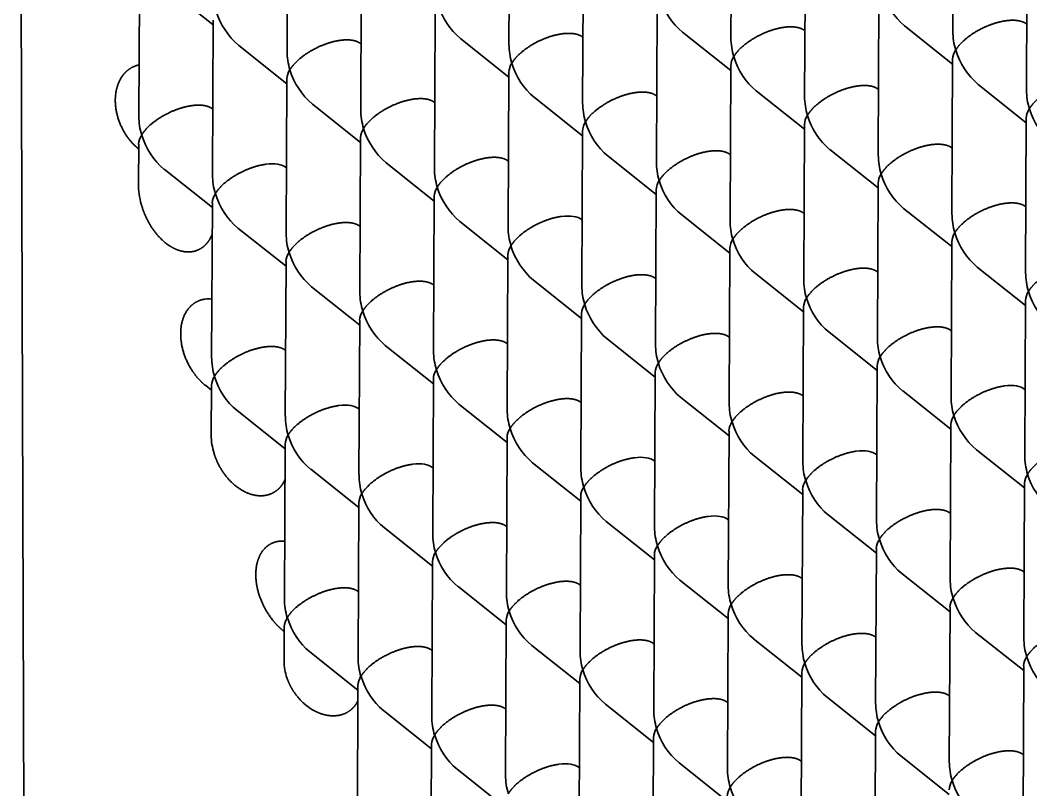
# Model space of a CAD drawing. Extents: x 23 to 587, y 4 to 413.
# Drawn here: x 414.51 to 421.05, y 128.66 to 133.64 of the extents above; entities that cross this region are included whole.
import ezdxf

# ---------------------------------------------------------------- set-up
doc = ezdxf.new("R2010")
doc.units = 0
doc.layers.get('0').update_dxf_attribs({"lineweight": 13})

# ---------------------------------------------------------------- blocks, each defined once
blk = doc.blocks.new('BLOCK6941')
at = {"color": 7, "lineweight": 35, "ltscale": 0.050027}
for p, q in [((-11.338, -16.947), (-11.347, -18.948)), ((-17.079, -17.117), (-17.088, -19.118)), ((-14.208, -17.032), (-14.218, -19.033)), ((-19.949, -17.201), (-19.959, -19.202)), ((-10.384, -17.707), (-10.394, -19.708)), ((-16.126, -17.876), (-16.135, -19.877)), ((-13.255, -17.791), (-13.265, -19.792)), ((-18.996, -17.961), (-19.006, -19.962)), ((-21.867, -18.045), (-21.876, -20.046)), ((-12.302, -18.551), (-12.312, -20.552)), ((-15.173, -18.635), (-15.182, -20.636)), ((-20.914, -18.805), (-20.923, -20.806)), ((-18.043, -18.72), (-18.053, -20.721)), ((-11.349, -19.31), (-11.358, -21.311)), ((-14.219, -19.395), (-14.229, -21.396)), ((-19.961, -19.564), (-19.97, -21.565)), ((-17.09, -19.479), (-17.1, -21.48)), ((-10.396, -20.069), (-10.405, -22.071)), ((-16.137, -20.239), (-16.147, -22.24)), ((-13.266, -20.154), (-13.276, -22.155)), ((-19.008, -20.323), (-19.017, -22.324)), ((-12.313, -20.913), (-12.323, -22.915)), ((-15.184, -20.998), (-15.194, -22.999)), ((-20.925, -21.167), (-20.935, -23.168)), ((-18.055, -21.083), (-18.064, -23.084)), ((-11.36, -21.673), (-11.37, -23.674)), ((-14.231, -21.757), (-14.24, -23.759)), ((-19.972, -21.927), (-19.982, -23.928)), ((-17.101, -21.842), (-17.111, -23.843)), ((-10.407, -22.432), (-10.417, -24.433)), ((-16.148, -22.601), (-16.158, -24.603)), ((-13.278, -22.517), (-13.287, -24.518)), ((-19.019, -22.686), (-19.029, -24.687)), ((-15.195, -23.361), (-15.205, -25.362)), ((-12.325, -23.276), (-12.334, -25.277)), ((-18.066, -23.445), (-18.075, -25.447)), ((-11.372, -24.036), (-11.381, -26.037)), ((-14.242, -24.12), (-14.252, -26.121)), ((-19.983, -24.289), (-19.993, -26.291)), ((-17.113, -24.205), (-17.122, -26.206)), ((-10.419, -24.795), (-10.428, -26.796)), ((-16.16, -24.964), (-16.169, -26.965)), ((-13.289, -24.88), (-13.299, -26.881)), ((-19.03, -25.049), (-19.04, -27.05)), ((-15.207, -25.724), (-15.216, -27.725)), ((-12.336, -25.639), (-12.346, -27.64)), ((-18.077, -25.808), (-18.087, -27.809)), ((-11.383, -26.398), (-11.393, -28.399)), ((-14.254, -26.483), (-14.263, -28.484)), ((-17.124, -26.568), (-17.134, -28.569)), ((-10.43, -27.158), (-10.439, -29.159)), ((-13.3, -27.242), (-13.31, -29.243)), ((-19.042, -27.412), (-19.051, -29.413)), ((-16.171, -27.327), (-16.181, -29.328)), ((-15.218, -28.086), (-15.228, -30.087)), ((-12.347, -28.002), (-12.357, -30.003)), ((-18.089, -28.171), (-18.098, -30.172))]:
    blk.add_line(p, q, dxfattribs=at)
at = {"color": 7, "lineweight": 35, "ltscale": 0.019884}
for p, q in [((-20.914, -18.866), (-21.536, -18.371)), ((-11.349, -19.372), (-11.971, -18.876)), ((-17.09, -19.541), (-17.712, -19.045)), ((-14.22, -19.456), (-14.842, -18.961)), ((-19.961, -19.626), (-20.583, -19.13)), ((-13.267, -20.216), (-13.889, -19.72)), ((-10.396, -20.131), (-11.018, -19.635)), ((-16.137, -20.3), (-16.759, -19.805)), ((-19.008, -20.385), (-19.63, -19.889)), ((-12.314, -20.975), (-12.936, -20.479)), ((-18.055, -21.144), (-18.677, -20.649)), ((-15.184, -21.06), (-15.806, -20.564)), ((-20.925, -21.229), (-21.547, -20.733)), ((-11.361, -21.734), (-11.983, -21.239)), ((-17.102, -21.904), (-17.724, -21.408)), ((-14.231, -21.819), (-14.853, -21.323)), ((-19.972, -21.988), (-20.594, -21.493)), ((-13.278, -22.578), (-13.9, -22.083)), ((-10.407, -22.494), (-11.03, -21.998)), ((-16.149, -22.663), (-16.771, -22.167)), ((-19.019, -22.748), (-19.641, -22.252)), ((-12.325, -23.338), (-12.947, -22.842)), ((-15.196, -23.422), (-15.818, -22.927)), ((-18.066, -23.507), (-18.688, -23.011)), ((-11.372, -24.097), (-11.994, -23.601)), ((-17.113, -24.266), (-17.735, -23.771)), ((-14.242, -24.182), (-14.865, -23.686)), ((-19.984, -24.351), (-20.606, -23.855)), ((-10.419, -24.856), (-11.041, -24.361)), ((-16.16, -25.026), (-16.782, -24.53)), ((-13.289, -24.941), (-13.911, -24.445)), ((-19.031, -25.11), (-19.653, -24.615)), ((-12.336, -25.7), (-12.958, -25.205)), ((-15.207, -25.785), (-15.829, -25.289)), ((-18.078, -25.87), (-18.7, -25.374)), ((-11.383, -26.46), (-12.005, -25.964)), ((-17.124, -26.629), (-17.747, -26.133)), ((-14.254, -26.544), (-14.876, -26.049)), ((-10.43, -27.219), (-11.052, -26.724)), ((-16.171, -27.388), (-16.793, -26.893)), ((-13.301, -27.304), (-13.923, -26.808)), ((-19.042, -27.473), (-19.664, -26.977)), ((-12.348, -28.063), (-12.97, -27.568)), ((-15.218, -28.148), (-15.84, -27.652)), ((-18.089, -28.232), (-18.711, -27.737)), ((-11.395, -28.823), (-12.017, -28.327)), ((-17.136, -28.992), (-17.758, -28.496)), ((-14.265, -28.907), (-14.887, -28.412))]:
    blk.add_line(p, q, dxfattribs=at)
at = {"color": 7, "lineweight": 35, "ltscale": 0.00016101}
for p, q in [((-13.261, -18.942), (-13.266, -18.938)), ((-10.39, -18.857), (-10.395, -18.853)), ((-16.131, -19.027), (-16.136, -19.023)), ((-19.002, -19.111), (-19.007, -19.107)), ((-12.307, -19.701), (-12.313, -19.697)), ((-18.049, -19.871), (-18.054, -19.867)), ((-15.178, -19.786), (-15.183, -19.782)), ((-20.919, -19.955), (-20.924, -19.951)), ((-11.354, -20.461), (-11.359, -20.457)), ((-17.096, -20.63), (-17.101, -20.626)), ((-14.225, -20.545), (-14.23, -20.541)), ((-19.966, -20.715), (-19.971, -20.711)), ((-13.272, -21.305), (-13.277, -21.301)), ((-10.401, -21.22), (-10.406, -21.216)), ((-16.143, -21.389), (-16.148, -21.385)), ((-19.013, -21.474), (-19.018, -21.47)), ((-12.319, -22.064), (-12.324, -22.06)), ((-15.189, -22.149), (-15.194, -22.145)), ((-18.06, -22.233), (-18.065, -22.229)), ((-11.366, -22.823), (-11.371, -22.819)), ((-17.107, -22.993), (-17.112, -22.989)), ((-14.236, -22.908), (-14.241, -22.904)), ((-19.978, -23.077), (-19.983, -23.073)), ((-10.413, -23.583), (-10.418, -23.579)), ((-16.154, -23.752), (-16.159, -23.748)), ((-13.283, -23.667), (-13.288, -23.663)), ((-19.024, -23.837), (-19.03, -23.833)), ((-12.33, -24.427), (-12.335, -24.423)), ((-15.201, -24.511), (-15.206, -24.507)), ((-18.071, -24.596), (-18.076, -24.592)), ((-11.377, -25.186), (-11.382, -25.182)), ((-17.118, -25.355), (-17.123, -25.351)), ((-14.248, -25.271), (-14.253, -25.267)), ((-10.424, -25.945), (-10.429, -25.941)), ((-16.165, -26.115), (-16.17, -26.111)), ((-13.295, -26.03), (-13.3, -26.026)), ((-19.036, -26.199), (-19.041, -26.195)), ((-12.342, -26.789), (-12.347, -26.785)), ((-15.212, -26.874), (-15.217, -26.87)), ((-18.083, -26.959), (-18.088, -26.955)), ((-11.388, -27.549), (-11.394, -27.545)), ((-14.259, -27.633), (-14.264, -27.629)), ((-17.13, -27.718), (-17.135, -27.714)), ((-10.435, -28.308), (-10.44, -28.304)), ((-16.177, -28.477), (-16.182, -28.473)), ((-13.306, -28.393), (-13.311, -28.389))]:
    blk.add_line(p, q, dxfattribs=at)
at = {"color": 7, "lineweight": 35, "ltscale": 0.000123457}
blk.add_line((-21.878, -20.47), (-21.882, -20.467), dxfattribs=at)
at = {"color": 7, "lineweight": 35, "ltscale": 0.012797}
blk.add_line((-21.878, -20.408), (-21.881, -20.92), dxfattribs=at)
at = {"color": 7, "lineweight": 35, "ltscale": 0.016027}
blk.add_line((-20.936, -23.53), (-20.94, -24.171), dxfattribs=at)
at = {"color": 7, "lineweight": 35, "ltscale": 0.002379}
blk.add_line((-20.937, -23.592), (-21.011, -23.532), dxfattribs=at)
at = {"color": 7, "lineweight": 35, "ltscale": 0.011121}
blk.add_line((-19.995, -26.652), (-19.997, -27.097), dxfattribs=at)
at = {"color": 7, "lineweight": 35, "ltscale": 0.000377047}
blk.add_line((-19.995, -26.714), (-20.007, -26.704), dxfattribs=at)
at = {"color": 7, "lineweight": 35}
for centre, radius, start, end in [((-14.257, -18.26), 0.913, 196.3619, 230.1623), ((-11.387, -18.175), 0.913, 196.3619, 230.1623), ((-19.998, -18.429), 0.913, 196.3619, 230.1623), ((-17.128, -18.344), 0.913, 196.3619, 230.1623), ((-10.51, -18.945), 0.837, 180.2046, 197.1191), ((-13.38, -19.03), 0.837, 180.2046, 197.1191), ((-19.122, -19.199), 0.837, 180.2046, 197.1191), ((-16.251, -19.115), 0.837, 180.1991, 197.116), ((-11.111, -19.324), 0.239, 146.5034, 176.6622), ((-10.433, -18.935), 0.913, 196.3619, 230.1623), ((-13.981, -19.408), 0.239, 146.5296, 176.692), ((-13.304, -19.019), 0.913, 196.3619, 230.1623), ((-19.723, -19.578), 0.239, 146.5296, 176.692), ((-19.045, -19.188), 0.913, 196.3619, 230.1623), ((-16.852, -19.493), 0.239, 146.5034, 176.6622), ((-16.175, -19.104), 0.913, 196.3594, 230.1725), ((-9.557, -19.705), 0.837, 180.2046, 197.1191), ((-12.427, -19.789), 0.837, 180.2046, 197.1191), ((-18.169, -19.959), 0.837, 180.2046, 197.1191), ((-15.298, -19.874), 0.837, 180.1991, 197.116), ((-10.158, -20.083), 0.239, 146.5296, 176.692), ((-9.48, -19.694), 0.913, 196.3619, 230.1623), ((-21.039, -20.043), 0.837, 180.2046, 197.1191), ((-15.899, -20.253), 0.239, 146.5034, 176.6622), ((-15.222, -19.863), 0.913, 196.3619, 230.1623), ((-13.028, -20.168), 0.239, 146.5296, 176.692), ((-12.351, -19.779), 0.913, 196.3619, 230.1623), ((-18.77, -20.337), 0.239, 146.5034, 176.6622), ((-18.092, -19.948), 0.913, 196.3619, 230.1623), ((-21.64, -20.422), 0.239, 146.5301, 176.6889), ((-20.963, -20.033), 0.913, 196.3594, 230.1725), ((-14.345, -20.633), 0.837, 180.2046, 197.1191), ((-11.474, -20.549), 0.837, 180.2046, 197.1191), ((-17.216, -20.718), 0.837, 180.2046, 197.1191), ((-20.086, -20.803), 0.837, 180.2046, 197.1191), ((-14.946, -21.012), 0.239, 146.5034, 176.6622), ((-14.268, -20.623), 0.913, 196.3619, 230.1623), ((-12.075, -20.927), 0.239, 146.5296, 176.692), ((-11.398, -20.538), 0.913, 196.3619, 230.1623), ((-20.89, -20.918), 0.991, 180.084, 195.6887), ((-17.816, -21.097), 0.239, 146.5034, 176.6622), ((-17.139, -20.707), 0.913, 196.3619, 230.1623), ((-20.687, -21.181), 0.239, 146.5034, 176.6622), ((-20.01, -20.792), 0.913, 196.3619, 230.1623), ((-13.392, -21.393), 0.837, 180.2046, 197.1191), ((-10.521, -21.308), 0.837, 180.1991, 197.116), ((-19.133, -21.562), 0.837, 180.1991, 197.116), ((-16.262, -21.477), 0.837, 180.2046, 197.1191), ((-11.122, -21.687), 0.239, 146.5034, 176.6622), ((-10.445, -21.297), 0.913, 196.3619, 230.1623), ((-13.993, -21.771), 0.239, 146.5034, 176.6622), ((-13.315, -21.382), 0.913, 196.3619, 230.1623), ((-19.734, -21.941), 0.239, 146.5034, 176.6622), ((-19.057, -21.551), 0.913, 196.3619, 230.1623), ((-16.863, -21.856), 0.239, 146.5296, 176.692), ((-16.186, -21.467), 0.913, 196.3619, 230.1623), ((-9.568, -22.068), 0.837, 180.2046, 197.1191), ((-12.439, -22.152), 0.837, 180.2046, 197.1191), ((-18.18, -22.321), 0.837, 180.2046, 197.1191), ((-15.309, -22.237), 0.837, 180.2046, 197.1191), ((-10.169, -22.446), 0.239, 146.5296, 176.692), ((-9.492, -22.057), 0.913, 196.3594, 230.1725), ((-20.972, -22.777), 0.367, 83.6285, 97.2515), ((-15.91, -22.615), 0.239, 146.5034, 176.6622), ((-15.233, -22.226), 0.913, 196.3619, 230.1623), ((-13.04, -22.531), 0.239, 146.5034, 176.6622), ((-12.363, -22.141), 0.913, 196.3594, 230.1725), ((-18.781, -22.7), 0.239, 146.5034, 176.6622), ((-18.104, -22.311), 0.913, 196.3594, 230.1725), ((-14.356, -22.996), 0.837, 180.2046, 197.1191), ((-11.486, -22.912), 0.837, 180.2046, 197.1191), ((-17.227, -23.081), 0.837, 180.2046, 197.1191), ((-20.097, -23.165), 0.837, 180.2046, 197.1191), ((-14.957, -23.375), 0.239, 146.5034, 176.6622), ((-14.28, -22.985), 0.913, 196.3594, 230.1725), ((-12.087, -23.29), 0.239, 146.5296, 176.692), ((-11.41, -22.901), 0.913, 196.3594, 230.1725), ((-17.828, -23.459), 0.239, 146.5034, 176.6622), ((-17.15, -23.07), 0.913, 196.3619, 230.1623), ((-20.698, -23.544), 0.239, 146.5034, 176.6622), ((-20.021, -23.155), 0.913, 196.3619, 230.1623), ((-13.403, -23.756), 0.837, 180.2046, 197.1191), ((-10.533, -23.671), 0.837, 180.2046, 197.1191), ((-16.274, -23.84), 0.837, 180.1991, 197.116), ((-11.133, -24.049), 0.239, 146.5034, 176.6622), ((-10.456, -23.66), 0.913, 196.3619, 230.1623), ((-19.144, -23.925), 0.837, 180.2046, 197.1191), ((-14.004, -24.134), 0.239, 146.5034, 176.6622), ((-13.327, -23.745), 0.913, 196.3619, 230.1623), ((-20.137, -24.169), 0.803, 180.1423, 197.4783), ((-19.745, -24.303), 0.239, 146.5296, 176.692), ((-19.068, -23.914), 0.913, 196.3594, 230.1725), ((-16.875, -24.219), 0.239, 146.5034, 176.6622), ((-16.197, -23.829), 0.913, 196.3619, 230.1623), ((-9.579, -24.43), 0.837, 180.2046, 197.1191), ((-12.45, -24.515), 0.837, 180.2046, 197.1191), ((-18.191, -24.684), 0.837, 180.2046, 197.1191), ((-15.321, -24.6), 0.837, 180.2046, 197.1191), ((-10.18, -24.809), 0.239, 146.5034, 176.6622), ((-9.503, -24.419), 0.913, 196.3619, 230.1623), ((-13.051, -24.893), 0.239, 146.5296, 176.692), ((-12.374, -24.504), 0.913, 196.3619, 230.1623), ((-18.792, -25.063), 0.239, 146.5034, 176.6622), ((-18.115, -24.673), 0.913, 196.3619, 230.1623), ((-15.922, -24.978), 0.239, 146.5034, 176.6622), ((-15.244, -24.589), 0.913, 196.3619, 230.1623), ((-11.497, -25.274), 0.837, 180.2046, 197.1191), ((-17.238, -25.444), 0.837, 180.2046, 197.1191), ((-14.368, -25.359), 0.837, 180.2046, 197.1191), ((-20.019, -25.896), 0.353, 85.2656, 97.2699), ((-14.969, -25.737), 0.239, 146.5034, 176.6622), ((-14.291, -25.348), 0.913, 196.3619, 230.1623), ((-12.098, -25.653), 0.239, 146.5034, 176.6622), ((-11.421, -25.263), 0.913, 196.3594, 230.1725), ((-17.839, -25.822), 0.239, 146.5296, 176.692), ((-17.162, -25.433), 0.913, 196.3594, 230.1725), ((-13.415, -26.118), 0.837, 180.2046, 197.1191), ((-10.544, -26.034), 0.837, 180.2046, 197.1191), ((-16.285, -26.203), 0.837, 180.2046, 197.1191), ((-19.156, -26.288), 0.837, 180.2046, 197.1191), ((-14.015, -26.497), 0.239, 146.5034, 176.6622), ((-13.338, -26.107), 0.913, 196.3619, 230.1623), ((-11.145, -26.412), 0.239, 146.5034, 176.6622), ((-10.468, -26.023), 0.913, 196.3619, 230.1623), ((-19.757, -26.666), 0.239, 146.5301, 176.6889), ((-19.079, -26.277), 0.913, 196.3619, 230.1623), ((-16.886, -26.581), 0.239, 146.5034, 176.6622), ((-16.209, -26.192), 0.913, 196.3619, 230.1623), ((-9.591, -26.793), 0.837, 180.2046, 197.1191), ((-12.461, -26.878), 0.837, 180.2046, 197.1191), ((-18.203, -27.047), 0.837, 180.2046, 197.1191), ((-15.332, -26.962), 0.837, 180.2046, 197.1191), ((-10.192, -27.171), 0.239, 146.5034, 176.6622), ((-9.514, -26.782), 0.913, 196.3619, 230.1623), ((-19.332, -27.095), 0.665, 180.2083, 199.2566), ((-13.062, -27.256), 0.239, 146.5034, 176.6622), ((-12.385, -26.867), 0.913, 196.3619, 230.1623), ((-18.804, -27.425), 0.239, 146.5034, 176.6622), ((-18.126, -27.036), 0.913, 196.3619, 230.1623), ((-15.933, -27.341), 0.239, 146.5034, 176.6622), ((-15.256, -26.951), 0.913, 196.3619, 230.1623), ((-11.508, -27.637), 0.837, 180.2046, 197.1191), ((-17.25, -27.806), 0.837, 180.2046, 197.1191), ((-14.379, -27.722), 0.837, 180.2046, 197.1191), ((-14.98, -28.1), 0.239, 146.5296, 176.692), ((-14.303, -27.711), 0.913, 196.3594, 230.1725), ((-12.109, -28.016), 0.239, 146.5034, 176.6622), ((-11.432, -27.626), 0.913, 196.3619, 230.1623), ((-17.85, -28.185), 0.239, 146.5034, 176.6622), ((-17.173, -27.795), 0.913, 196.3619, 230.1623), ((-13.426, -28.481), 0.837, 180.1991, 197.116), ((-10.555, -28.396), 0.837, 180.2046, 197.1191), ((-16.296, -28.566), 0.837, 180.2046, 197.1191), ((-14.027, -28.86), 0.239, 146.5034, 176.6622), ((-13.349, -28.47), 0.913, 196.3619, 230.1623), ((-11.156, -28.775), 0.239, 146.5034, 176.6622), ((-10.479, -28.385), 0.913, 196.3619, 230.1623)]:
    blk.add_arc(centre, radius, start, end, dxfattribs=at)
for centre in [(-20.424, -20.989), (-16.6, -21.664), (-10.871, -23.857), (-19.482, -24.111), (-12.788, -24.701), (-18.529, -24.87), (-15.659, -24.786), (-14.706, -25.545), (-16.635, -28.752)]:
    blk.add_ellipse(centre, major_axis=(0.489, 0.234), ratio=0.464922, start_param=0.221717, end_param=0.956598, dxfattribs=at)
for points, knots in [([(-11.31, -19.192), (-11.294, -19.166), (-11.275, -19.139), (-11.251, -19.112), (-11.168, -19.029), (-11.054, -18.95), (-10.961, -18.898), (-10.838, -18.848), (-10.713, -18.82), (-10.693, -18.817), (-10.674, -18.813), (-10.655, -18.811)], [0, 0, 0, 0, 0, 0, 0.437223, 0.437223, 0.437223, 1.382095, 1.382095, 1.382095, 1.555484, 1.555484, 1.555484, 1.555484, 1.555484, 1.555484]), ([(-10.395, -18.853), (-10.418, -18.835), (-10.449, -18.82), (-10.488, -18.809), (-10.546, -18.803), (-10.611, -18.806), (-10.626, -18.808), (-10.64, -18.809), (-10.655, -18.811)], [0, 0, 0, 0, 0, 0, 0.4890695, 0.4890695, 0.4890695, 0.6239272, 0.6239272, 0.6239272, 0.6239272, 0.6239272, 0.6239272]), ([(-14.181, -19.277), (-14.165, -19.25), (-14.146, -19.223), (-14.122, -19.197), (-14.039, -19.114), (-13.925, -19.034), (-13.832, -18.983), (-13.708, -18.933), (-13.583, -18.905), (-13.564, -18.901), (-13.545, -18.898), (-13.526, -18.896)], [0, 0, 0, 0, 0, 0, 0.437223, 0.437223, 0.437223, 1.382095, 1.382095, 1.382095, 1.555484, 1.555484, 1.555484, 1.555484, 1.555484, 1.555484]), ([(-13.266, -18.938), (-13.289, -18.919), (-13.32, -18.904), (-13.358, -18.894), (-13.417, -18.888), (-13.482, -18.891), (-13.496, -18.892), (-13.511, -18.894), (-13.526, -18.896)], [0, 0, 0, 0, 0, 0, 0.4890695, 0.4890695, 0.4890695, 0.6239272, 0.6239272, 0.6239272, 0.6239272, 0.6239272, 0.6239272]), ([(-19.922, -19.446), (-19.906, -19.42), (-19.887, -19.393), (-19.863, -19.366), (-19.78, -19.283), (-19.666, -19.204), (-19.573, -19.152), (-19.449, -19.102), (-19.324, -19.074), (-19.305, -19.071), (-19.286, -19.067), (-19.267, -19.065)], [0, 0, 0, 0, 0, 0, 0.437223, 0.437223, 0.437223, 1.382095, 1.382095, 1.382095, 1.555484, 1.555484, 1.555484, 1.555484, 1.555484, 1.555484]), ([(-19.007, -19.107), (-19.03, -19.089), (-19.061, -19.074), (-19.1, -19.063), (-19.158, -19.057), (-19.223, -19.06), (-19.238, -19.061), (-19.252, -19.063), (-19.267, -19.065)], [0, 0, 0, 0, 0, 0, 0.4890695, 0.4890695, 0.4890695, 0.6239272, 0.6239272, 0.6239272, 0.6239272, 0.6239272, 0.6239272]), ([(-17.051, -19.361), (-17.036, -19.335), (-17.016, -19.308), (-16.993, -19.281), (-16.91, -19.198), (-16.796, -19.119), (-16.702, -19.067), (-16.579, -19.017), (-16.454, -18.99), (-16.434, -18.986), (-16.415, -18.983), (-16.396, -18.98)], [0, 0, 0, 0, 0, 0, 0.437223, 0.437223, 0.437223, 1.382095, 1.382095, 1.382095, 1.555484, 1.555484, 1.555484, 1.555484, 1.555484, 1.555484]), ([(-16.136, -19.023), (-16.16, -19.004), (-16.191, -18.989), (-16.229, -18.978), (-16.287, -18.973), (-16.353, -18.976), (-16.367, -18.977), (-16.382, -18.978), (-16.396, -18.98)], [0, 0, 0, 0, 0, 0, 0.4890695, 0.4890695, 0.4890695, 0.6239272, 0.6239272, 0.6239272, 0.6239272, 0.6239272, 0.6239272]), ([(-21.882, -20.467), (-21.97, -20.397), (-22.043, -20.308), (-22.1, -20.21), (-22.17, -20.031), (-22.187, -19.845), (-22.184, -19.766), (-22.158, -19.639), (-22.096, -19.528), (-22.065, -19.488), (-22.01, -19.438), (-21.943, -19.404), (-21.92, -19.395), (-21.897, -19.388), (-21.874, -19.383)], [0, 0, 0, 0, 0, 0, 0.971431, 0.971431, 0.971431, 1.687273, 1.687273, 1.687273, 2.16094, 2.16094, 2.16094, 2.381883, 2.381883, 2.381883, 2.381883, 2.381883, 2.381883]), ([(-10.357, -19.951), (-10.341, -19.925), (-10.322, -19.898), (-10.298, -19.871), (-10.215, -19.788), (-10.101, -19.709), (-10.008, -19.657), (-9.884, -19.608), (-9.76, -19.58), (-9.74, -19.576), (-9.721, -19.573), (-9.702, -19.57)], [0, 0, 0, 0, 0, 0, 0.437223, 0.437223, 0.437223, 1.382095, 1.382095, 1.382095, 1.555484, 1.555484, 1.555484, 1.555484, 1.555484, 1.555484]), ([(-15.183, -19.782), (-15.207, -19.763), (-15.237, -19.748), (-15.276, -19.738), (-15.334, -19.732), (-15.4, -19.735), (-15.414, -19.736), (-15.429, -19.738), (-15.443, -19.74)], [0, 0, 0, 0, 0, 0, 0.4890695, 0.4890695, 0.4890695, 0.6239272, 0.6239272, 0.6239272, 0.6239272, 0.6239272, 0.6239272]), ([(-13.228, -20.036), (-13.212, -20.01), (-13.193, -19.983), (-13.169, -19.956), (-13.086, -19.873), (-12.972, -19.794), (-12.879, -19.742), (-12.755, -19.692), (-12.63, -19.664), (-12.611, -19.661), (-12.592, -19.657), (-12.573, -19.655)], [0, 0, 0, 0, 0, 0, 0.437223, 0.437223, 0.437223, 1.382095, 1.382095, 1.382095, 1.555484, 1.555484, 1.555484, 1.555484, 1.555484, 1.555484]), ([(-12.313, -19.697), (-12.336, -19.679), (-12.367, -19.664), (-12.405, -19.653), (-12.464, -19.647), (-12.529, -19.65), (-12.543, -19.652), (-12.558, -19.653), (-12.573, -19.655)], [0, 0, 0, 0, 0, 0, 0.4890695, 0.4890695, 0.4890695, 0.6239272, 0.6239272, 0.6239272, 0.6239272, 0.6239272, 0.6239272]), ([(-18.969, -20.205), (-18.953, -20.179), (-18.934, -20.152), (-18.91, -20.125), (-18.827, -20.042), (-18.713, -19.963), (-18.62, -19.911), (-18.496, -19.861), (-18.371, -19.834), (-18.352, -19.83), (-18.333, -19.827), (-18.314, -19.824)], [0, 0, 0, 0, 0, 0, 0.437223, 0.437223, 0.437223, 1.382095, 1.382095, 1.382095, 1.555484, 1.555484, 1.555484, 1.555484, 1.555484, 1.555484]), ([(-18.054, -19.867), (-18.077, -19.848), (-18.108, -19.833), (-18.147, -19.822), (-18.205, -19.817), (-18.27, -19.82), (-18.285, -19.821), (-18.299, -19.822), (-18.314, -19.824)], [0, 0, 0, 0, 0, 0, 0.4890695, 0.4890695, 0.4890695, 0.6239272, 0.6239272, 0.6239272, 0.6239272, 0.6239272, 0.6239272]), ([(-16.098, -20.121), (-16.083, -20.094), (-16.063, -20.067), (-16.04, -20.041), (-15.957, -19.958), (-15.843, -19.878), (-15.749, -19.827), (-15.626, -19.777), (-15.501, -19.749), (-15.481, -19.745), (-15.462, -19.742), (-15.443, -19.74)], [0, 0, 0, 0, 0, 0, 0.437223, 0.437223, 0.437223, 1.382095, 1.382095, 1.382095, 1.555484, 1.555484, 1.555484, 1.555484, 1.555484, 1.555484]), ([(-21.84, -20.29), (-21.824, -20.264), (-21.804, -20.237), (-21.781, -20.21), (-21.698, -20.127), (-21.584, -20.048), (-21.491, -19.996), (-21.367, -19.946), (-21.242, -19.918), (-21.223, -19.915), (-21.203, -19.911), (-21.184, -19.909)], [0, 0, 0, 0, 0, 0, 0.437223, 0.437223, 0.437223, 1.382095, 1.382095, 1.382095, 1.555484, 1.555484, 1.555484, 1.555484, 1.555484, 1.555484]), ([(-20.924, -19.951), (-20.948, -19.933), (-20.979, -19.918), (-21.017, -19.907), (-21.076, -19.901), (-21.141, -19.904), (-21.155, -19.905), (-21.17, -19.907), (-21.184, -19.909)], [0, 0, 0, 0, 0, 0, 0.4890695, 0.4890695, 0.4890695, 0.6239272, 0.6239272, 0.6239272, 0.6239272, 0.6239272, 0.6239272]), ([(-15.145, -20.88), (-15.129, -20.854), (-15.11, -20.827), (-15.086, -20.8), (-15.003, -20.717), (-14.889, -20.638), (-14.796, -20.586), (-14.673, -20.536), (-14.548, -20.508), (-14.528, -20.505), (-14.509, -20.501), (-14.49, -20.499)], [0, 0, 0, 0, 0, 0, 0.437223, 0.437223, 0.437223, 1.382095, 1.382095, 1.382095, 1.555484, 1.555484, 1.555484, 1.555484, 1.555484, 1.555484]), ([(-14.23, -20.541), (-14.253, -20.523), (-14.284, -20.508), (-14.323, -20.497), (-14.381, -20.491), (-14.447, -20.494), (-14.461, -20.496), (-14.475, -20.497), (-14.49, -20.499)], [0, 0, 0, 0, 0, 0, 0.4890695, 0.4890695, 0.4890695, 0.6239272, 0.6239272, 0.6239272, 0.6239272, 0.6239272, 0.6239272]), ([(-12.275, -20.795), (-12.259, -20.769), (-12.24, -20.742), (-12.216, -20.715), (-12.133, -20.632), (-12.019, -20.553), (-11.926, -20.501), (-11.802, -20.452), (-11.677, -20.424), (-11.658, -20.42), (-11.638, -20.417), (-11.62, -20.414)], [0, 0, 0, 0, 0, 0, 0.437223, 0.437223, 0.437223, 1.382095, 1.382095, 1.382095, 1.555484, 1.555484, 1.555484, 1.555484, 1.555484, 1.555484]), ([(-11.359, -20.457), (-11.383, -20.438), (-11.414, -20.423), (-11.452, -20.413), (-11.511, -20.407), (-11.576, -20.41), (-11.59, -20.411), (-11.605, -20.412), (-11.62, -20.414)], [0, 0, 0, 0, 0, 0, 0.4890695, 0.4890695, 0.4890695, 0.6239272, 0.6239272, 0.6239272, 0.6239272, 0.6239272, 0.6239272]), ([(-18.016, -20.965), (-18, -20.938), (-17.981, -20.911), (-17.957, -20.885), (-17.874, -20.802), (-17.76, -20.722), (-17.667, -20.671), (-17.543, -20.621), (-17.418, -20.593), (-17.399, -20.589), (-17.38, -20.586), (-17.361, -20.584)], [0, 0, 0, 0, 0, 0, 0.437223, 0.437223, 0.437223, 1.382095, 1.382095, 1.382095, 1.555484, 1.555484, 1.555484, 1.555484, 1.555484, 1.555484]), ([(-17.101, -20.626), (-17.124, -20.607), (-17.155, -20.592), (-17.193, -20.582), (-17.252, -20.576), (-17.317, -20.579), (-17.331, -20.58), (-17.346, -20.582), (-17.361, -20.584)], [0, 0, 0, 0, 0, 0, 0.4890695, 0.4890695, 0.4890695, 0.6239272, 0.6239272, 0.6239272, 0.6239272, 0.6239272, 0.6239272]), ([(-20.886, -21.049), (-20.871, -21.023), (-20.851, -20.996), (-20.828, -20.969), (-20.745, -20.886), (-20.631, -20.807), (-20.537, -20.755), (-20.414, -20.705), (-20.289, -20.678), (-20.269, -20.674), (-20.25, -20.671), (-20.231, -20.668)], [0, 0, 0, 0, 0, 0, 0.437223, 0.437223, 0.437223, 1.382095, 1.382095, 1.382095, 1.555484, 1.555484, 1.555484, 1.555484, 1.555484, 1.555484]), ([(-11.322, -21.555), (-11.306, -21.528), (-11.286, -21.502), (-11.263, -21.475), (-11.18, -21.392), (-11.066, -21.312), (-10.973, -21.261), (-10.849, -21.211), (-10.724, -21.183), (-10.705, -21.179), (-10.685, -21.176), (-10.666, -21.174)], [0, 0, 0, 0, 0, 0, 0.437223, 0.437223, 0.437223, 1.382095, 1.382095, 1.382095, 1.555484, 1.555484, 1.555484, 1.555484, 1.555484, 1.555484]), ([(-10.406, -21.216), (-10.43, -21.197), (-10.461, -21.182), (-10.499, -21.172), (-10.558, -21.166), (-10.623, -21.169), (-10.637, -21.17), (-10.652, -21.172), (-10.666, -21.174)], [0, 0, 0, 0, 0, 0, 0.4890695, 0.4890695, 0.4890695, 0.6239272, 0.6239272, 0.6239272, 0.6239272, 0.6239272, 0.6239272]), ([(-21.844, -21.186), (-21.816, -21.289), (-21.774, -21.389), (-21.72, -21.485), (-21.619, -21.62), (-21.486, -21.723), (-21.437, -21.753), (-21.372, -21.782), (-21.304, -21.796), (-21.29, -21.799), (-21.263, -21.802), (-21.236, -21.803), (-21.222, -21.803), (-21.191, -21.801), (-21.16, -21.795), (-21.143, -21.79), (-21.087, -21.77), (-21.037, -21.737), (-21.007, -21.708), (-20.972, -21.664), (-20.945, -21.615), (-20.939, -21.602), (-20.933, -21.589), (-20.927, -21.575)], [0, 0, 0, 0, 0, 0, 0.960415, 0.960415, 0.960415, 1.447962, 1.447962, 1.447962, 1.57018, 1.57018, 1.57018, 1.692397, 1.692397, 1.692397, 1.85259, 1.85259, 1.85259, 2.24493, 2.24493, 2.24493, 2.384807, 2.384807, 2.384807, 2.384807, 2.384807, 2.384807]), ([(-14.192, -21.639), (-14.176, -21.613), (-14.157, -21.586), (-14.133, -21.559), (-14.05, -21.476), (-13.936, -21.397), (-13.843, -21.345), (-13.72, -21.296), (-13.595, -21.268), (-13.575, -21.264), (-13.556, -21.261), (-13.537, -21.258)], [0, 0, 0, 0, 0, 0, 0.437223, 0.437223, 0.437223, 1.382095, 1.382095, 1.382095, 1.555484, 1.555484, 1.555484, 1.555484, 1.555484, 1.555484]), ([(-13.277, -21.301), (-13.3, -21.282), (-13.331, -21.267), (-13.37, -21.257), (-13.428, -21.251), (-13.493, -21.254), (-13.508, -21.255), (-13.522, -21.256), (-13.537, -21.258)], [0, 0, 0, 0, 0, 0, 0.4890695, 0.4890695, 0.4890695, 0.6239272, 0.6239272, 0.6239272, 0.6239272, 0.6239272, 0.6239272]), ([(-19.933, -21.809), (-19.918, -21.782), (-19.898, -21.755), (-19.875, -21.729), (-19.792, -21.646), (-19.678, -21.566), (-19.584, -21.515), (-19.461, -21.465), (-19.336, -21.437), (-19.316, -21.433), (-19.297, -21.43), (-19.278, -21.428)], [0, 0, 0, 0, 0, 0, 0.437223, 0.437223, 0.437223, 1.382095, 1.382095, 1.382095, 1.555484, 1.555484, 1.555484, 1.555484, 1.555484, 1.555484]), ([(-19.018, -21.47), (-19.042, -21.451), (-19.073, -21.436), (-19.111, -21.426), (-19.169, -21.42), (-19.235, -21.423), (-19.249, -21.424), (-19.264, -21.426), (-19.278, -21.428)], [0, 0, 0, 0, 0, 0, 0.4890695, 0.4890695, 0.4890695, 0.6239272, 0.6239272, 0.6239272, 0.6239272, 0.6239272, 0.6239272]), ([(-17.063, -21.724), (-17.047, -21.698), (-17.028, -21.671), (-17.004, -21.644), (-16.921, -21.561), (-16.807, -21.482), (-16.714, -21.43), (-16.59, -21.38), (-16.465, -21.352), (-16.446, -21.349), (-16.427, -21.345), (-16.408, -21.343)], [0, 0, 0, 0, 0, 0, 0.437223, 0.437223, 0.437223, 1.382095, 1.382095, 1.382095, 1.555484, 1.555484, 1.555484, 1.555484, 1.555484, 1.555484]), ([(-10.369, -22.314), (-10.353, -22.288), (-10.333, -22.261), (-10.31, -22.234), (-10.227, -22.151), (-10.113, -22.072), (-10.019, -22.02), (-9.896, -21.97), (-9.771, -21.942), (-9.752, -21.939), (-9.732, -21.936), (-9.713, -21.933)], [0, 0, 0, 0, 0, 0, 0.437223, 0.437223, 0.437223, 1.382095, 1.382095, 1.382095, 1.555484, 1.555484, 1.555484, 1.555484, 1.555484, 1.555484]), ([(-13.239, -22.399), (-13.223, -22.372), (-13.204, -22.346), (-13.18, -22.319), (-13.097, -22.236), (-12.983, -22.156), (-12.89, -22.105), (-12.766, -22.055), (-12.641, -22.027), (-12.622, -22.023), (-12.603, -22.02), (-12.584, -22.018)], [0, 0, 0, 0, 0, 0, 0.437223, 0.437223, 0.437223, 1.382095, 1.382095, 1.382095, 1.555484, 1.555484, 1.555484, 1.555484, 1.555484, 1.555484]), ([(-12.324, -22.06), (-12.347, -22.041), (-12.378, -22.026), (-12.417, -22.016), (-12.475, -22.01), (-12.54, -22.013), (-12.555, -22.014), (-12.569, -22.016), (-12.584, -22.018)], [0, 0, 0, 0, 0, 0, 0.4890695, 0.4890695, 0.4890695, 0.6239272, 0.6239272, 0.6239272, 0.6239272, 0.6239272, 0.6239272]), ([(-18.98, -22.568), (-18.965, -22.542), (-18.945, -22.515), (-18.922, -22.488), (-18.839, -22.405), (-18.724, -22.326), (-18.631, -22.274), (-18.508, -22.224), (-18.383, -22.196), (-18.363, -22.193), (-18.344, -22.189), (-18.325, -22.187)], [0, 0, 0, 0, 0, 0, 0.437223, 0.437223, 0.437223, 1.382095, 1.382095, 1.382095, 1.555484, 1.555484, 1.555484, 1.555484, 1.555484, 1.555484]), ([(-18.065, -22.229), (-18.088, -22.211), (-18.119, -22.196), (-18.158, -22.185), (-18.216, -22.179), (-18.282, -22.182), (-18.296, -22.184), (-18.31, -22.185), (-18.325, -22.187)], [0, 0, 0, 0, 0, 0, 0.4890695, 0.4890695, 0.4890695, 0.6239272, 0.6239272, 0.6239272, 0.6239272, 0.6239272, 0.6239272]), ([(-16.11, -22.483), (-16.094, -22.457), (-16.075, -22.43), (-16.051, -22.403), (-15.968, -22.32), (-15.854, -22.241), (-15.761, -22.189), (-15.637, -22.14), (-15.512, -22.112), (-15.493, -22.108), (-15.474, -22.105), (-15.455, -22.102)], [0, 0, 0, 0, 0, 0, 0.437223, 0.437223, 0.437223, 1.382095, 1.382095, 1.382095, 1.555484, 1.555484, 1.555484, 1.555484, 1.555484, 1.555484]), ([(-15.194, -22.145), (-15.218, -22.126), (-15.249, -22.111), (-15.287, -22.101), (-15.346, -22.095), (-15.411, -22.098), (-15.425, -22.099), (-15.44, -22.1), (-15.455, -22.102)], [0, 0, 0, 0, 0, 0, 0.4890695, 0.4890695, 0.4890695, 0.6239272, 0.6239272, 0.6239272, 0.6239272, 0.6239272, 0.6239272]), ([(-21.011, -23.532), (-21.081, -23.477), (-21.142, -23.41), (-21.194, -23.338), (-21.291, -23.161), (-21.338, -22.97), (-21.347, -22.86), (-21.331, -22.696), (-21.256, -22.557), (-21.224, -22.515), (-21.166, -22.463), (-21.093, -22.43), (-21.069, -22.422), (-21.044, -22.416), (-21.019, -22.413)], [0, 0, 0, 0, 0, 0, 0.77496, 0.77496, 0.77496, 1.784409, 1.784409, 1.784409, 2.284246, 2.284246, 2.284246, 2.519532, 2.519532, 2.519532, 2.519532, 2.519532, 2.519532]), ([(-15.157, -23.243), (-15.141, -23.216), (-15.121, -23.19), (-15.098, -23.163), (-15.015, -23.08), (-14.901, -23), (-14.808, -22.949), (-14.684, -22.899), (-14.559, -22.871), (-14.54, -22.867), (-14.52, -22.864), (-14.502, -22.862)], [0, 0, 0, 0, 0, 0, 0.437223, 0.437223, 0.437223, 1.382095, 1.382095, 1.382095, 1.555484, 1.555484, 1.555484, 1.555484, 1.555484, 1.555484]), ([(-14.241, -22.904), (-14.265, -22.885), (-14.296, -22.87), (-14.334, -22.86), (-14.393, -22.854), (-14.458, -22.857), (-14.472, -22.858), (-14.487, -22.86), (-14.502, -22.862)], [0, 0, 0, 0, 0, 0, 0.4890695, 0.4890695, 0.4890695, 0.6239272, 0.6239272, 0.6239272, 0.6239272, 0.6239272, 0.6239272]), ([(-12.286, -23.158), (-12.27, -23.132), (-12.251, -23.105), (-12.227, -23.078), (-12.144, -22.995), (-12.03, -22.916), (-11.937, -22.864), (-11.813, -22.814), (-11.688, -22.786), (-11.669, -22.783), (-11.65, -22.78), (-11.631, -22.777)], [0, 0, 0, 0, 0, 0, 0.437223, 0.437223, 0.437223, 1.382095, 1.382095, 1.382095, 1.555484, 1.555484, 1.555484, 1.555484, 1.555484, 1.555484]), ([(-11.371, -22.819), (-11.394, -22.801), (-11.425, -22.786), (-11.464, -22.775), (-11.522, -22.769), (-11.587, -22.773), (-11.602, -22.774), (-11.616, -22.775), (-11.631, -22.777)], [0, 0, 0, 0, 0, 0, 0.4890695, 0.4890695, 0.4890695, 0.6239272, 0.6239272, 0.6239272, 0.6239272, 0.6239272, 0.6239272]), ([(-18.027, -23.327), (-18.011, -23.301), (-17.992, -23.274), (-17.968, -23.247), (-17.885, -23.164), (-17.771, -23.085), (-17.678, -23.033), (-17.555, -22.984), (-17.43, -22.956), (-17.41, -22.952), (-17.391, -22.949), (-17.372, -22.946)], [0, 0, 0, 0, 0, 0, 0.437223, 0.437223, 0.437223, 1.382095, 1.382095, 1.382095, 1.555484, 1.555484, 1.555484, 1.555484, 1.555484, 1.555484]), ([(-17.112, -22.989), (-17.135, -22.97), (-17.166, -22.955), (-17.205, -22.945), (-17.263, -22.939), (-17.328, -22.942), (-17.343, -22.943), (-17.357, -22.944), (-17.372, -22.946)], [0, 0, 0, 0, 0, 0, 0.4890695, 0.4890695, 0.4890695, 0.6239272, 0.6239272, 0.6239272, 0.6239272, 0.6239272, 0.6239272]), ([(-20.898, -23.412), (-20.882, -23.386), (-20.863, -23.359), (-20.839, -23.332), (-20.756, -23.249), (-20.642, -23.17), (-20.549, -23.118), (-20.425, -23.068), (-20.3, -23.04), (-20.281, -23.037), (-20.262, -23.033), (-20.243, -23.031)], [0, 0, 0, 0, 0, 0, 0.437223, 0.437223, 0.437223, 1.382095, 1.382095, 1.382095, 1.555484, 1.555484, 1.555484, 1.555484, 1.555484, 1.555484]), ([(-19.983, -23.073), (-20.006, -23.055), (-20.037, -23.04), (-20.075, -23.029), (-20.134, -23.023), (-20.199, -23.026), (-20.213, -23.028), (-20.228, -23.029), (-20.243, -23.031)], [0, 0, 0, 0, 0, 0, 0.4890695, 0.4890695, 0.4890695, 0.6239272, 0.6239272, 0.6239272, 0.6239272, 0.6239272, 0.6239272]), ([(-14.204, -24.002), (-14.188, -23.976), (-14.168, -23.949), (-14.145, -23.922), (-14.062, -23.839), (-13.948, -23.76), (-13.854, -23.708), (-13.731, -23.658), (-13.606, -23.63), (-13.587, -23.627), (-13.567, -23.624), (-13.548, -23.621)], [0, 0, 0, 0, 0, 0, 0.437223, 0.437223, 0.437223, 1.382095, 1.382095, 1.382095, 1.555484, 1.555484, 1.555484, 1.555484, 1.555484, 1.555484]), ([(-13.288, -23.663), (-13.312, -23.645), (-13.343, -23.63), (-13.381, -23.619), (-13.44, -23.613), (-13.505, -23.617), (-13.519, -23.618), (-13.534, -23.619), (-13.548, -23.621)], [0, 0, 0, 0, 0, 0, 0.4890695, 0.4890695, 0.4890695, 0.6239272, 0.6239272, 0.6239272, 0.6239272, 0.6239272, 0.6239272]), ([(-11.333, -23.917), (-11.317, -23.891), (-11.298, -23.864), (-11.274, -23.838), (-11.191, -23.754), (-11.077, -23.675), (-10.984, -23.624), (-10.86, -23.574), (-10.735, -23.546), (-10.716, -23.542), (-10.697, -23.539), (-10.678, -23.536)], [0, 0, 0, 0, 0, 0, 0.437223, 0.437223, 0.437223, 1.382095, 1.382095, 1.382095, 1.555484, 1.555484, 1.555484, 1.555484, 1.555484, 1.555484]), ([(-19.945, -24.171), (-19.929, -24.145), (-19.91, -24.118), (-19.886, -24.091), (-19.803, -24.008), (-19.689, -23.929), (-19.596, -23.877), (-19.472, -23.828), (-19.347, -23.8), (-19.328, -23.796), (-19.309, -23.793), (-19.29, -23.79)], [0, 0, 0, 0, 0, 0, 0.437223, 0.437223, 0.437223, 1.382095, 1.382095, 1.382095, 1.555484, 1.555484, 1.555484, 1.555484, 1.555484, 1.555484]), ([(-17.074, -24.087), (-17.058, -24.06), (-17.039, -24.034), (-17.015, -24.007), (-16.932, -23.924), (-16.818, -23.844), (-16.725, -23.793), (-16.601, -23.743), (-16.476, -23.715), (-16.457, -23.711), (-16.438, -23.708), (-16.419, -23.706)], [0, 0, 0, 0, 0, 0, 0.437223, 0.437223, 0.437223, 1.382095, 1.382095, 1.382095, 1.555484, 1.555484, 1.555484, 1.555484, 1.555484, 1.555484]), ([(-16.159, -23.748), (-16.182, -23.729), (-16.213, -23.714), (-16.252, -23.704), (-16.31, -23.698), (-16.375, -23.701), (-16.39, -23.702), (-16.404, -23.704), (-16.419, -23.706)], [0, 0, 0, 0, 0, 0, 0.4890695, 0.4890695, 0.4890695, 0.6239272, 0.6239272, 0.6239272, 0.6239272, 0.6239272, 0.6239272]), ([(-10.38, -24.677), (-10.364, -24.651), (-10.345, -24.624), (-10.321, -24.597), (-10.238, -24.514), (-10.124, -24.434), (-10.031, -24.383), (-9.907, -24.333), (-9.782, -24.305), (-9.763, -24.301), (-9.744, -24.298), (-9.725, -24.296)], [0, 0, 0, 0, 0, 0, 0.437223, 0.437223, 0.437223, 1.382095, 1.382095, 1.382095, 1.555484, 1.555484, 1.555484, 1.555484, 1.555484, 1.555484]), ([(-20.903, -24.41), (-20.873, -24.506), (-20.83, -24.599), (-20.773, -24.687), (-20.667, -24.809), (-20.531, -24.896), (-20.482, -24.921), (-20.405, -24.948), (-20.325, -24.958), (-20.299, -24.959), (-20.247, -24.956), (-20.197, -24.944), (-20.173, -24.936), (-20.129, -24.915), (-20.089, -24.887), (-20.071, -24.872), (-20.04, -24.84), (-20.015, -24.804), (-20.004, -24.786), (-19.994, -24.767), (-19.986, -24.748)], [0, 0, 0, 0, 0, 0, 0.920103, 0.920103, 0.920103, 1.388189, 1.388189, 1.388189, 1.622575, 1.622575, 1.622575, 1.855178, 1.855178, 1.855178, 2.082922, 2.082922, 2.082922, 2.287444, 2.287444, 2.287444, 2.287444, 2.287444, 2.287444]), ([(-13.25, -24.761), (-13.235, -24.735), (-13.215, -24.708), (-13.192, -24.682), (-13.109, -24.598), (-12.995, -24.519), (-12.901, -24.468), (-12.778, -24.418), (-12.653, -24.39), (-12.633, -24.386), (-12.614, -24.383), (-12.595, -24.38)], [0, 0, 0, 0, 0, 0, 0.437223, 0.437223, 0.437223, 1.382095, 1.382095, 1.382095, 1.555484, 1.555484, 1.555484, 1.555484, 1.555484, 1.555484]), ([(-18.992, -24.931), (-18.976, -24.904), (-18.957, -24.878), (-18.933, -24.851), (-18.85, -24.768), (-18.736, -24.688), (-18.643, -24.637), (-18.519, -24.587), (-18.394, -24.559), (-18.375, -24.555), (-18.355, -24.552), (-18.337, -24.55)], [0, 0, 0, 0, 0, 0, 0.437223, 0.437223, 0.437223, 1.382095, 1.382095, 1.382095, 1.555484, 1.555484, 1.555484, 1.555484, 1.555484, 1.555484]), ([(-16.121, -24.846), (-16.105, -24.82), (-16.086, -24.793), (-16.062, -24.766), (-15.979, -24.683), (-15.865, -24.604), (-15.772, -24.552), (-15.648, -24.502), (-15.523, -24.474), (-15.504, -24.471), (-15.485, -24.468), (-15.466, -24.465)], [0, 0, 0, 0, 0, 0, 0.437223, 0.437223, 0.437223, 1.382095, 1.382095, 1.382095, 1.555484, 1.555484, 1.555484, 1.555484, 1.555484, 1.555484]), ([(-15.168, -25.605), (-15.152, -25.579), (-15.133, -25.552), (-15.109, -25.526), (-15.026, -25.442), (-14.912, -25.363), (-14.819, -25.312), (-14.695, -25.262), (-14.57, -25.234), (-14.551, -25.23), (-14.532, -25.227), (-14.513, -25.224)], [0, 0, 0, 0, 0, 0, 0.437223, 0.437223, 0.437223, 1.382095, 1.382095, 1.382095, 1.555484, 1.555484, 1.555484, 1.555484, 1.555484, 1.555484]), ([(-12.297, -25.521), (-12.282, -25.495), (-12.262, -25.468), (-12.239, -25.441), (-12.156, -25.358), (-12.042, -25.278), (-11.948, -25.227), (-11.825, -25.177), (-11.7, -25.149), (-11.68, -25.145), (-11.661, -25.142), (-11.642, -25.14)], [0, 0, 0, 0, 0, 0, 0.437223, 0.437223, 0.437223, 1.382095, 1.382095, 1.382095, 1.555484, 1.555484, 1.555484, 1.555484, 1.555484, 1.555484]), ([(-11.382, -25.182), (-11.406, -25.163), (-11.436, -25.148), (-11.475, -25.138), (-11.533, -25.132), (-11.599, -25.135), (-11.613, -25.136), (-11.628, -25.138), (-11.642, -25.14)], [0, 0, 0, 0, 0, 0, 0.4890695, 0.4890695, 0.4890695, 0.6239272, 0.6239272, 0.6239272, 0.6239272, 0.6239272, 0.6239272]), ([(-18.039, -25.69), (-18.023, -25.664), (-18.003, -25.637), (-17.98, -25.61), (-17.897, -25.527), (-17.783, -25.448), (-17.69, -25.396), (-17.566, -25.346), (-17.441, -25.318), (-17.422, -25.315), (-17.402, -25.312), (-17.383, -25.309)], [0, 0, 0, 0, 0, 0, 0.437223, 0.437223, 0.437223, 1.382095, 1.382095, 1.382095, 1.555484, 1.555484, 1.555484, 1.555484, 1.555484, 1.555484]), ([(-17.123, -25.351), (-17.147, -25.333), (-17.178, -25.318), (-17.216, -25.307), (-17.275, -25.301), (-17.34, -25.305), (-17.354, -25.306), (-17.369, -25.307), (-17.383, -25.309)], [0, 0, 0, 0, 0, 0, 0.4890695, 0.4890695, 0.4890695, 0.6239272, 0.6239272, 0.6239272, 0.6239272, 0.6239272, 0.6239272]), ([(-20.007, -26.704), (-20.056, -26.665), (-20.101, -26.622), (-20.141, -26.575), (-20.249, -26.429), (-20.321, -26.267), (-20.353, -26.157), (-20.376, -25.989), (-20.35, -25.828), (-20.335, -25.776), (-20.292, -25.679), (-20.218, -25.602), (-20.172, -25.572), (-20.12, -25.553), (-20.064, -25.545)], [0, 0, 0, 0, 0, 0, 0.544782, 0.544782, 0.544782, 1.61033, 1.61033, 1.61033, 2.132179, 2.132179, 2.132179, 2.643686, 2.643686, 2.643686, 2.643686, 2.643686, 2.643686]), ([(-14.215, -26.365), (-14.199, -26.339), (-14.18, -26.312), (-14.156, -26.285), (-14.073, -26.202), (-13.959, -26.122), (-13.866, -26.071), (-13.742, -26.021), (-13.617, -25.993), (-13.598, -25.989), (-13.579, -25.986), (-13.56, -25.984)], [0, 0, 0, 0, 0, 0, 0.437223, 0.437223, 0.437223, 1.382095, 1.382095, 1.382095, 1.555484, 1.555484, 1.555484, 1.555484, 1.555484, 1.555484]), ([(-13.3, -26.026), (-13.323, -26.007), (-13.354, -25.992), (-13.392, -25.982), (-13.451, -25.976), (-13.516, -25.979), (-13.531, -25.98), (-13.545, -25.982), (-13.56, -25.984)], [0, 0, 0, 0, 0, 0, 0.4890695, 0.4890695, 0.4890695, 0.6239272, 0.6239272, 0.6239272, 0.6239272, 0.6239272, 0.6239272]), ([(-11.344, -26.28), (-11.329, -26.254), (-11.309, -26.227), (-11.286, -26.2), (-11.203, -26.117), (-11.088, -26.038), (-10.995, -25.986), (-10.872, -25.936), (-10.747, -25.908), (-10.727, -25.905), (-10.708, -25.902), (-10.689, -25.899)], [0, 0, 0, 0, 0, 0, 0.437223, 0.437223, 0.437223, 1.382095, 1.382095, 1.382095, 1.555484, 1.555484, 1.555484, 1.555484, 1.555484, 1.555484]), ([(-10.429, -25.941), (-10.452, -25.923), (-10.483, -25.908), (-10.522, -25.897), (-10.58, -25.891), (-10.646, -25.895), (-10.66, -25.896), (-10.674, -25.897), (-10.689, -25.899)], [0, 0, 0, 0, 0, 0, 0.4890695, 0.4890695, 0.4890695, 0.6239272, 0.6239272, 0.6239272, 0.6239272, 0.6239272, 0.6239272]), ([(-17.086, -26.449), (-17.07, -26.423), (-17.05, -26.396), (-17.027, -26.37), (-16.944, -26.286), (-16.83, -26.207), (-16.736, -26.156), (-16.613, -26.106), (-16.488, -26.078), (-16.469, -26.074), (-16.449, -26.071), (-16.43, -26.068)], [0, 0, 0, 0, 0, 0, 0.437223, 0.437223, 0.437223, 1.382095, 1.382095, 1.382095, 1.555484, 1.555484, 1.555484, 1.555484, 1.555484, 1.555484]), ([(-16.17, -26.111), (-16.194, -26.092), (-16.225, -26.077), (-16.263, -26.067), (-16.322, -26.061), (-16.387, -26.064), (-16.401, -26.065), (-16.416, -26.067), (-16.43, -26.068)], [0, 0, 0, 0, 0, 0, 0.4890695, 0.4890695, 0.4890695, 0.6239272, 0.6239272, 0.6239272, 0.6239272, 0.6239272, 0.6239272]), ([(-19.956, -26.534), (-19.94, -26.508), (-19.921, -26.481), (-19.897, -26.454), (-19.814, -26.371), (-19.7, -26.292), (-19.607, -26.24), (-19.483, -26.19), (-19.358, -26.162), (-19.339, -26.159), (-19.32, -26.156), (-19.301, -26.153)], [0, 0, 0, 0, 0, 0, 0.437223, 0.437223, 0.437223, 1.382095, 1.382095, 1.382095, 1.555484, 1.555484, 1.555484, 1.555484, 1.555484, 1.555484]), ([(-19.041, -26.195), (-19.064, -26.177), (-19.095, -26.162), (-19.134, -26.151), (-19.192, -26.145), (-19.257, -26.149), (-19.272, -26.15), (-19.286, -26.151), (-19.301, -26.153)], [0, 0, 0, 0, 0, 0, 0.4890695, 0.4890695, 0.4890695, 0.6239272, 0.6239272, 0.6239272, 0.6239272, 0.6239272, 0.6239272]), ([(-10.391, -27.039), (-10.375, -27.013), (-10.356, -26.986), (-10.332, -26.96), (-10.249, -26.876), (-10.135, -26.797), (-10.042, -26.746), (-9.919, -26.696), (-9.794, -26.668), (-9.774, -26.664), (-9.755, -26.661), (-9.736, -26.659)], [0, 0, 0, 0, 0, 0, 0.437223, 0.437223, 0.437223, 1.382095, 1.382095, 1.382095, 1.555484, 1.555484, 1.555484, 1.555484, 1.555484, 1.555484]), ([(-13.262, -27.124), (-13.246, -27.098), (-13.227, -27.071), (-13.203, -27.044), (-13.12, -26.961), (-13.006, -26.882), (-12.913, -26.83), (-12.789, -26.78), (-12.664, -26.752), (-12.645, -26.749), (-12.626, -26.746), (-12.607, -26.743)], [0, 0, 0, 0, 0, 0, 0.437223, 0.437223, 0.437223, 1.382095, 1.382095, 1.382095, 1.555484, 1.555484, 1.555484, 1.555484, 1.555484, 1.555484]), ([(-12.347, -26.785), (-12.37, -26.767), (-12.401, -26.752), (-12.439, -26.741), (-12.498, -26.735), (-12.563, -26.739), (-12.577, -26.74), (-12.592, -26.741), (-12.607, -26.743)], [0, 0, 0, 0, 0, 0, 0.4890695, 0.4890695, 0.4890695, 0.6239272, 0.6239272, 0.6239272, 0.6239272, 0.6239272, 0.6239272]), ([(-19.003, -27.293), (-18.987, -27.267), (-18.968, -27.24), (-18.944, -27.214), (-18.861, -27.13), (-18.747, -27.051), (-18.654, -27), (-18.53, -26.95), (-18.405, -26.922), (-18.386, -26.918), (-18.367, -26.915), (-18.348, -26.912)], [0, 0, 0, 0, 0, 0, 0.437223, 0.437223, 0.437223, 1.382095, 1.382095, 1.382095, 1.555484, 1.555484, 1.555484, 1.555484, 1.555484, 1.555484]), ([(-18.088, -26.955), (-18.111, -26.936), (-18.142, -26.921), (-18.181, -26.911), (-18.239, -26.905), (-18.304, -26.908), (-18.319, -26.909), (-18.333, -26.911), (-18.348, -26.912)], [0, 0, 0, 0, 0, 0, 0.4890695, 0.4890695, 0.4890695, 0.6239272, 0.6239272, 0.6239272, 0.6239272, 0.6239272, 0.6239272]), ([(-16.132, -27.209), (-16.117, -27.183), (-16.097, -27.156), (-16.074, -27.129), (-15.991, -27.046), (-15.877, -26.966), (-15.783, -26.915), (-15.66, -26.865), (-15.535, -26.837), (-15.515, -26.833), (-15.496, -26.83), (-15.477, -26.828)], [0, 0, 0, 0, 0, 0, 0.437223, 0.437223, 0.437223, 1.382095, 1.382095, 1.382095, 1.555484, 1.555484, 1.555484, 1.555484, 1.555484, 1.555484]), ([(-15.217, -26.87), (-15.241, -26.851), (-15.272, -26.836), (-15.31, -26.826), (-15.368, -26.82), (-15.434, -26.823), (-15.448, -26.824), (-15.463, -26.826), (-15.477, -26.828)], [0, 0, 0, 0, 0, 0, 0.4890695, 0.4890695, 0.4890695, 0.6239272, 0.6239272, 0.6239272, 0.6239272, 0.6239272, 0.6239272]), ([(-19.96, -27.314), (-19.929, -27.404), (-19.884, -27.49), (-19.824, -27.572), (-19.732, -27.663), (-19.623, -27.73), (-19.6, -27.743), (-19.552, -27.766), (-19.503, -27.783), (-19.477, -27.79), (-19.401, -27.807), (-19.323, -27.807), (-19.273, -27.8), (-19.184, -27.769), (-19.113, -27.714), (-19.084, -27.683), (-19.061, -27.648), (-19.043, -27.61)], [0, 0, 0, 0, 0, 0, 0.889331, 0.889331, 0.889331, 1.11641, 1.11641, 1.11641, 1.344352, 1.344352, 1.344352, 1.795938, 1.795938, 1.795938, 2.215354, 2.215354, 2.215354, 2.215354, 2.215354, 2.215354]), ([(-14.264, -27.629), (-14.287, -27.611), (-14.318, -27.596), (-14.357, -27.585), (-14.415, -27.579), (-14.481, -27.583), (-14.495, -27.584), (-14.51, -27.585), (-14.524, -27.587)], [0, 0, 0, 0, 0, 0, 0.4890695, 0.4890695, 0.4890695, 0.6239272, 0.6239272, 0.6239272, 0.6239272, 0.6239272, 0.6239272]), ([(-12.309, -27.883), (-12.293, -27.857), (-12.274, -27.83), (-12.25, -27.804), (-12.167, -27.72), (-12.053, -27.641), (-11.96, -27.59), (-11.836, -27.54), (-11.711, -27.512), (-11.692, -27.508), (-11.673, -27.505), (-11.654, -27.503)], [0, 0, 0, 0, 0, 0, 0.437223, 0.437223, 0.437223, 1.382095, 1.382095, 1.382095, 1.555484, 1.555484, 1.555484, 1.555484, 1.555484, 1.555484]), ([(-11.394, -27.545), (-11.417, -27.526), (-11.448, -27.511), (-11.486, -27.501), (-11.545, -27.495), (-11.61, -27.498), (-11.624, -27.499), (-11.639, -27.501), (-11.654, -27.503)], [0, 0, 0, 0, 0, 0, 0.4890695, 0.4890695, 0.4890695, 0.6239272, 0.6239272, 0.6239272, 0.6239272, 0.6239272, 0.6239272]), ([(-18.05, -28.053), (-18.034, -28.027), (-18.015, -28), (-17.991, -27.973), (-17.908, -27.89), (-17.794, -27.81), (-17.701, -27.759), (-17.577, -27.709), (-17.452, -27.681), (-17.433, -27.677), (-17.414, -27.674), (-17.395, -27.672)], [0, 0, 0, 0, 0, 0, 0.437223, 0.437223, 0.437223, 1.382095, 1.382095, 1.382095, 1.555484, 1.555484, 1.555484, 1.555484, 1.555484, 1.555484]), ([(-17.135, -27.714), (-17.158, -27.695), (-17.189, -27.68), (-17.228, -27.67), (-17.286, -27.664), (-17.351, -27.667), (-17.366, -27.668), (-17.38, -27.67), (-17.395, -27.672)], [0, 0, 0, 0, 0, 0, 0.4890695, 0.4890695, 0.4890695, 0.6239272, 0.6239272, 0.6239272, 0.6239272, 0.6239272, 0.6239272]), ([(-15.179, -27.968), (-15.164, -27.942), (-15.144, -27.915), (-15.121, -27.888), (-15.038, -27.805), (-14.924, -27.726), (-14.83, -27.674), (-14.707, -27.624), (-14.582, -27.596), (-14.562, -27.593), (-14.543, -27.59), (-14.524, -27.587)], [0, 0, 0, 0, 0, 0, 0.437223, 0.437223, 0.437223, 1.382095, 1.382095, 1.382095, 1.555484, 1.555484, 1.555484, 1.555484, 1.555484, 1.555484]), ([(-14.226, -28.727), (-14.21, -28.701), (-14.191, -28.674), (-14.167, -28.648), (-14.084, -28.564), (-13.97, -28.485), (-13.877, -28.434), (-13.754, -28.384), (-13.629, -28.356), (-13.609, -28.352), (-13.59, -28.349), (-13.571, -28.347)], [0, 0, 0, 0, 0, 0, 0.437223, 0.437223, 0.437223, 1.382095, 1.382095, 1.382095, 1.555484, 1.555484, 1.555484, 1.555484, 1.555484, 1.555484]), ([(-13.311, -28.389), (-13.334, -28.37), (-13.365, -28.355), (-13.404, -28.345), (-13.462, -28.339), (-13.527, -28.342), (-13.542, -28.343), (-13.556, -28.345), (-13.571, -28.347)], [0, 0, 0, 0, 0, 0, 0.4890695, 0.4890695, 0.4890695, 0.6239272, 0.6239272, 0.6239272, 0.6239272, 0.6239272, 0.6239272]), ([(-11.356, -28.643), (-11.34, -28.617), (-11.32, -28.59), (-11.297, -28.563), (-11.214, -28.48), (-11.1, -28.401), (-11.007, -28.349), (-10.883, -28.299), (-10.758, -28.271), (-10.739, -28.267), (-10.719, -28.264), (-10.701, -28.262)], [0, 0, 0, 0, 0, 0, 0.437223, 0.437223, 0.437223, 1.382095, 1.382095, 1.382095, 1.555484, 1.555484, 1.555484, 1.555484, 1.555484, 1.555484]), ([(-10.44, -28.304), (-10.464, -28.286), (-10.495, -28.27), (-10.533, -28.26), (-10.592, -28.254), (-10.657, -28.257), (-10.671, -28.258), (-10.686, -28.26), (-10.701, -28.262)], [0, 0, 0, 0, 0, 0, 0.4890695, 0.4890695, 0.4890695, 0.6239272, 0.6239272, 0.6239272, 0.6239272, 0.6239272, 0.6239272]), ([(-17.097, -28.812), (-17.081, -28.786), (-17.062, -28.759), (-17.038, -28.732), (-16.955, -28.649), (-16.841, -28.57), (-16.748, -28.518), (-16.624, -28.468), (-16.499, -28.44), (-16.48, -28.437), (-16.461, -28.434), (-16.442, -28.431)], [0, 0, 0, 0, 0, 0, 0.437223, 0.437223, 0.437223, 1.382095, 1.382095, 1.382095, 1.555484, 1.555484, 1.555484, 1.555484, 1.555484, 1.555484])]:
    blk.add_open_spline(points, degree=5, knots=knots, dxfattribs=at)
blk = doc.blocks.new('BLOCK6944')
at = {"color": 7, "lineweight": 35}
blk.add_line((37.217, -65.528), (36.926, 25.52), dxfattribs=at)

msp = doc.modelspace()

# ---------------------------------------------------------------- block references
at = {"lineweight": 0, "xscale": 0.5, "yscale": 0.5, "zscale": 0.5}
for name, p in [('BLOCK6941', (426.2143, 143.0406)), ('BLOCK6944', (396.0462, 122.9485))]:
    msp.add_blockref(name, p, dxfattribs=at)

doc.saveas('drawing.dxf')
